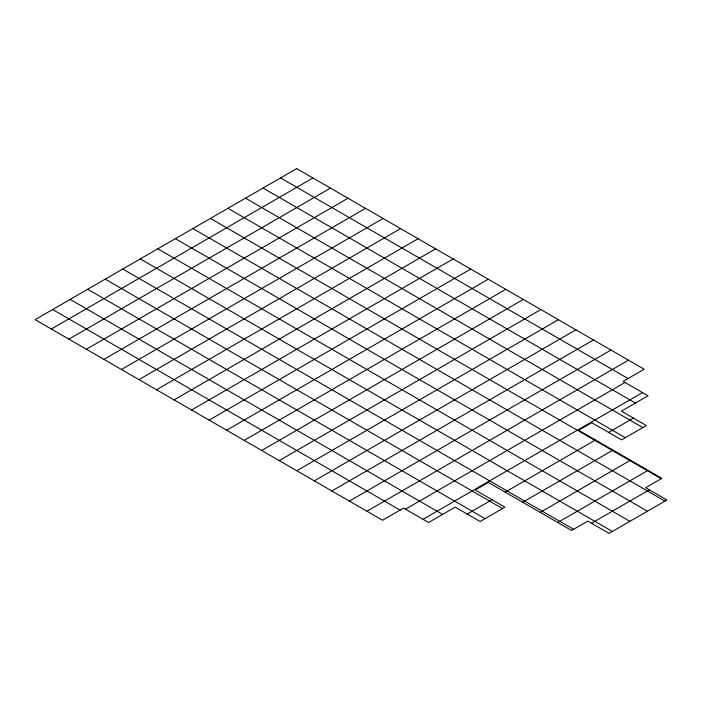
<?xml version="1.0" encoding="UTF-8"?>
<svg xmlns="http://www.w3.org/2000/svg" width="702" height="702" viewBox="0 0 702 702"><rect width="100%" height="100%" fill="white"/><g stroke="black" fill="none" stroke-linecap="round" stroke-linejoin="round"><path stroke-width="1.05" d="M51.334 329.019L312.925 177.992M68.866 339.136L330.458 188.11M86.399 349.263L347.99 198.236M103.931 359.38L365.523 208.354M121.464 369.506L383.055 218.48M138.996 379.624L400.588 228.598M156.528 389.75L418.12 238.724M174.061 399.877L435.652 248.841M191.593 409.994L453.185 258.968M209.126 420.121L470.717 269.085M226.658 430.238L488.25 279.212M244.191 440.365L505.782 289.329M261.723 450.482L523.315 299.456M279.256 460.609L540.847 309.582M296.788 470.726L558.38 319.7M314.32 480.852L575.912 329.826M331.853 490.97L593.444 339.943M349.385 501.096L610.977 350.07M366.918 511.214L628.509 360.187M405.484 509.196L624.999 382.458M423.016 519.313L642.532 392.576M467.207 514.048L492.014 499.727M505.159 492.137L595.454 440.005M608.608 432.414L633.406 418.094M522.692 502.255L612.986 450.122M540.224 512.381L630.519 460.249M557.757 522.499L648.051 470.366M591.505 523.262L649.368 489.856M280.554 177.931L628.018 378.536M263.022 188.057L635.45 403.071M245.489 198.175L642.83 427.579M227.957 208.301L625.298 437.706M210.424 218.419L661.258 478.711M192.892 228.545L664.961 501.096M175.36 238.671L647.428 511.214M157.827 248.789L629.896 521.34M140.295 258.915L612.372 531.458M122.762 269.033L573.595 529.317M105.23 279.159L502.571 508.564M87.697 289.277L485.038 518.681M70.165 299.403L442.593 514.417M52.632 309.521L400.096 510.126M296.692 168.62L35.1 319.647L382.564 520.252L403.606 508.108L428.562 522.516L455.221 507.125L480.142 521.516L504.94 507.195L475.201 490.022L488.346 482.432L571.577 530.484L587.802 521.121L609.038 533.38L666.9 499.973L645.664 487.714L661.881 478.352L578.65 430.3L591.795 422.709L621.533 439.873L646.34 425.561L621.419 411.17L648.078 395.779L623.113 381.37L644.155 369.226L296.692 168.62"/></g></svg>
